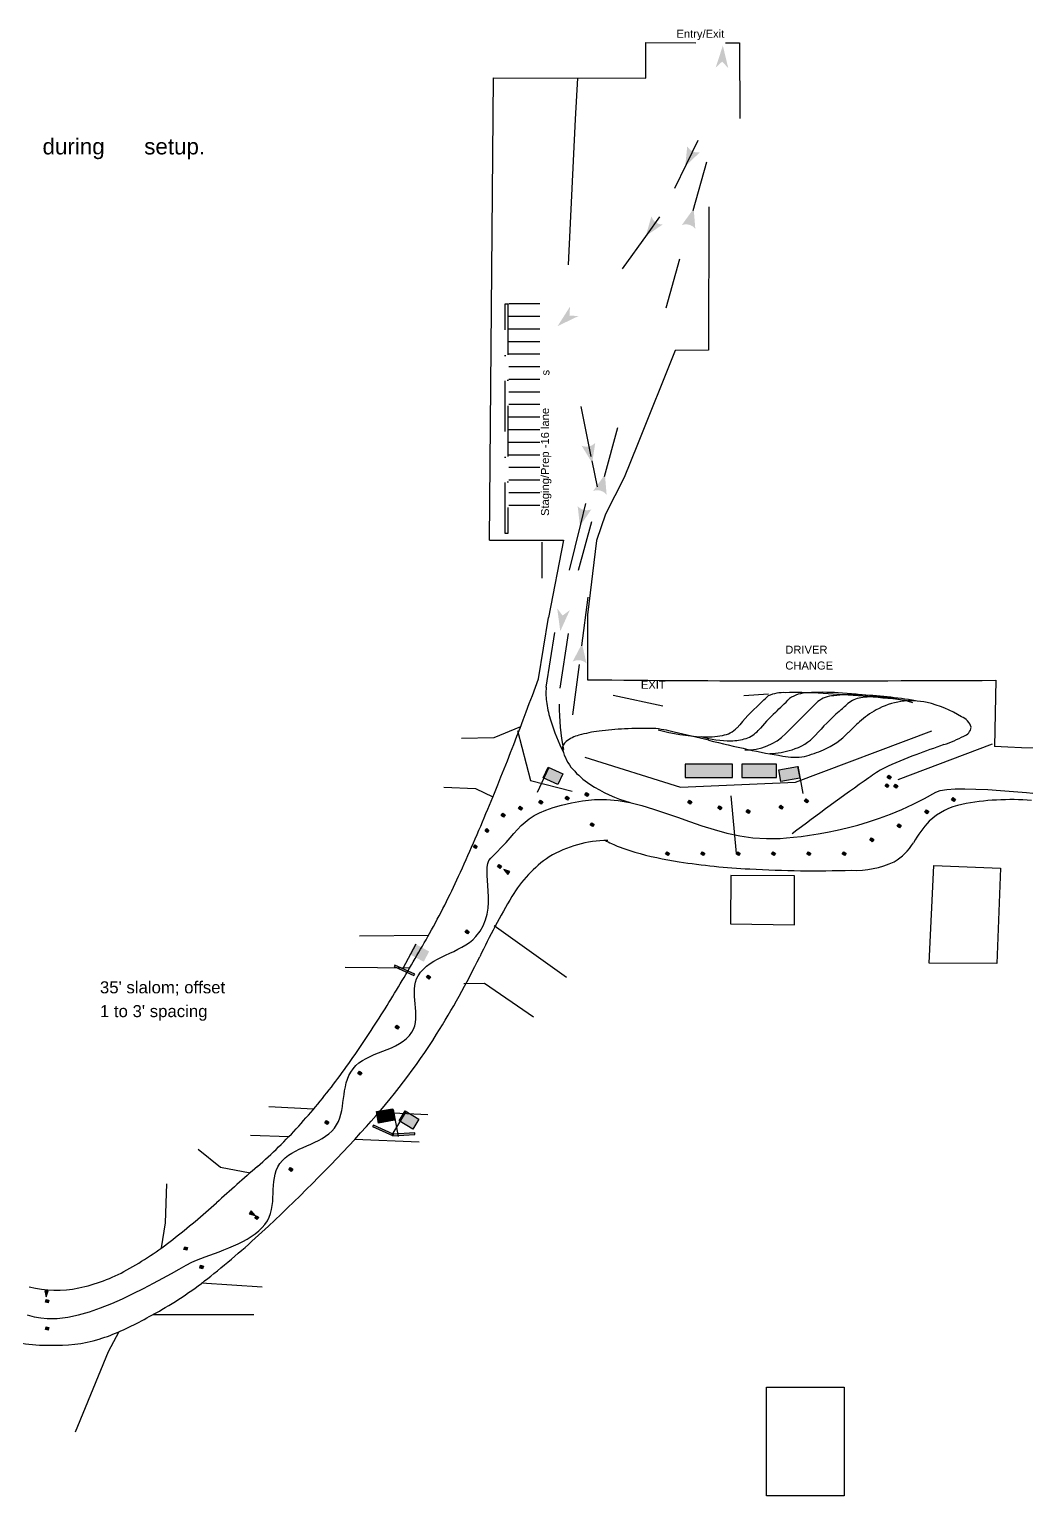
# Model space of a CAD drawing. Extents: x 38 to 1887, y 37 to 1116.
# Drawn here: x 636 to 1108, y 423 to 1116 of the extents above; entities that cross this region are included whole.
import ezdxf

# ---------------------------------------------------------------- set-up
doc = ezdxf.new("R2010")
doc.units = 0
doc.header["$MEASUREMENT"] = 0
doc.linetypes.add('DASH', pattern=[48, 24, -24])
doc.linetypes.add('DASHDOT', pattern=[48, 24, -12, 0, -12])
doc.layers.get('0').update_dxf_attribs({"linetype": 'CONTINUOUS'})
doc.styles.get("Standard").update_dxf_attribs({"font": ' txt'})

msp = doc.modelspace()

# ---------------------------------------------------------------- hatches: boundary and pattern name
at = {"true_color": 0x000000}
for points in [[(963.69, 1100.5), (966.57, 1097.37), (964, 1107.99), (960.57, 1097.62)], [(953.14, 1057.63), (946.22, 1050.98), (947.18, 1060.53), (947.4, 1060.14), (947.66, 1059.77), (947.94, 1059.43), (948.24, 1059.11), (948.57, 1058.82), (948.92, 1058.56), (949.29, 1058.32), (949.67, 1058.12), (950.07, 1057.94), (950.49, 1057.8), (950.91, 1057.69), (951.34, 1057.61), (951.79, 1057.56), (952.23, 1057.55), (952.68, 1057.57)], [(935.61, 1023.51), (927.64, 1018.15), (930.24, 1027.39), (930.4, 1026.97), (930.59, 1026.56), (930.8, 1026.17), (931.05, 1025.81), (931.32, 1025.47), (931.62, 1025.15), (931.94, 1024.85), (932.28, 1024.59), (932.65, 1024.34), (933.03, 1024.13), (933.43, 1023.95), (933.84, 1023.79), (934.27, 1023.67), (934.71, 1023.58), (935.16, 1023.53)], [(944.61, 1023.23), (950.21, 1031.04), (951, 1021.46), (950.71, 1021.81), (950.39, 1022.12), (950.05, 1022.41), (949.7, 1022.67), (949.32, 1022.89), (948.93, 1023.09), (948.53, 1023.25), (948.11, 1023.38), (947.69, 1023.48), (947.25, 1023.55), (946.81, 1023.58), (946.37, 1023.58), (945.93, 1023.55), (945.49, 1023.48), (945.05, 1023.37)], [(891.55, 980.5), (891.8, 984.73), (885.95, 975.51), (895.79, 980.25)], [(903.72, 920.38), (902.27, 910.89), (897.23, 919.07), (897.64, 918.89), (898.07, 918.75), (898.5, 918.65), (898.94, 918.59), (899.37, 918.56), (899.81, 918.56), (900.25, 918.6), (900.68, 918.67), (901.1, 918.77), (901.52, 918.9), (901.92, 919.07), (902.31, 919.27), (902.69, 919.5), (903.06, 919.77), (903.4, 920.06)], [(902.7, 897.58), (908.3, 905.38), (909.09, 895.81), (908.8, 896.15), (908.48, 896.47), (908.14, 896.75), (907.78, 897.01), (907.41, 897.24), (907.02, 897.43), (906.61, 897.6), (906.2, 897.73), (905.77, 897.83), (905.34, 897.89), (904.9, 897.93), (904.46, 897.93), (904.02, 897.89), (903.58, 897.82), (903.14, 897.72)], [(901.86, 888.93), (896.5, 880.95), (895.41, 890.5), (895.72, 890.16), (896.05, 889.86), (896.39, 889.58), (896.76, 889.34), (897.14, 889.12), (897.54, 888.94), (897.95, 888.79), (898.37, 888.67), (898.8, 888.58), (899.23, 888.53), (899.67, 888.51), (900.11, 888.52), (900.55, 888.57), (900.99, 888.66), (901.43, 888.77)], [(888.29, 838.75), (885.76, 842.15), (887.2, 831.33), (891.7, 841.28)], [(893.02, 816.96), (897.48, 825.47), (899.59, 816.1), (899.26, 816.4), (898.9, 816.67), (898.52, 816.9), (898.13, 817.11), (897.73, 817.28), (897.32, 817.42), (896.89, 817.52), (896.46, 817.6), (896.03, 817.64), (895.59, 817.64), (895.15, 817.61), (894.72, 817.55), (894.28, 817.46), (893.86, 817.33), (893.43, 817.16)], [(990.37, 765.85), (999.34, 767.39), (1000.33, 761.87), (991.37, 760.33)], [(818.53, 683.63), (825.27, 680.04), (822.68, 675.18), (815.95, 678.76)]]:
    msp.add_hatch(color=0, dxfattribs=at).paths.add_polyline_path(points, flags=0)
at = {"true_color": 0x00ff00}
msp.add_hatch(color=3, dxfattribs=at).paths.add_polyline_path([(881.45, 767.13), (888.36, 763.91), (886.04, 758.92), (879.12, 762.14)], flags=0)
at = {"true_color": 0x0000ff}
for points in [[(946.22, 768.49), (946.22, 762.29), (968.54, 762.29), (968.54, 768.49)], [(973, 768.5), (973, 762.28), (989.38, 762.28), (989.38, 768.5)]]:
    msp.add_hatch(color=5, dxfattribs=at).paths.add_polyline_path(points, flags=0)
at = {"true_color": 0xff6600}
for points in [[(1043.53, 762.5), (1042.73, 761.45), (1041.65, 762.26), (1042.45, 763.32)], [(1042.48, 758.5), (1041.68, 757.44), (1040.6, 758.25), (1041.4, 759.31)], [(1046.7, 758.3), (1045.9, 757.24), (1044.82, 758.05), (1045.62, 759.11)], [(869.36, 747.81), (868.57, 746.75), (867.49, 747.57), (868.29, 748.63)], [(879, 750.73), (878.21, 749.68), (877.13, 750.49), (877.93, 751.55)], [(891.42, 752.57), (890.62, 751.51), (889.55, 752.32), (890.34, 753.38)], [(900.67, 754.33), (899.88, 753.28), (898.8, 754.09), (899.59, 755.14)], [(949.35, 750.66), (948.55, 749.61), (947.48, 750.42), (948.27, 751.48)], [(963.48, 748.07), (962.69, 747.01), (961.61, 747.82), (962.41, 748.88)], [(992.53, 748.27), (991.73, 747.21), (990.66, 748.02), (991.45, 749.08)], [(1004.42, 751.28), (1003.62, 750.23), (1002.55, 751.04), (1003.34, 752.09)], [(1073.9, 751.89), (1073.11, 750.84), (1072.03, 751.65), (1072.82, 752.71)], [(861.13, 744.58), (860.34, 743.53), (859.26, 744.34), (860.05, 745.39)], [(976.86, 746.31), (976.06, 745.25), (974.98, 746.06), (975.78, 747.12)], [(1061.23, 746.1), (1060.43, 745.04), (1059.36, 745.85), (1060.15, 746.91)], [(853.52, 737.26), (852.72, 736.2), (851.64, 737.02), (852.44, 738.07)], [(903.21, 740.06), (902.41, 739), (901.34, 739.81), (902.13, 740.87)], [(1048.24, 739.52), (1047.45, 738.46), (1046.37, 739.28), (1047.16, 740.33)], [(848.01, 729.67), (847.21, 728.62), (846.13, 729.43), (846.93, 730.48)], [(1035.25, 732.94), (1034.46, 731.89), (1033.38, 732.7), (1034.18, 733.75)], [(859.39, 720.36), (858.59, 719.3), (857.52, 720.12), (858.31, 721.18)], [(938.77, 726.37), (937.98, 725.31), (936.89, 726.12), (937.69, 727.18)], [(955.47, 726.37), (954.67, 725.31), (953.59, 726.12), (954.39, 727.18)], [(972.17, 726.37), (971.37, 725.31), (970.29, 726.12), (971.09, 727.18)], [(988.87, 726.37), (988.07, 725.31), (986.99, 726.12), (987.79, 727.18)], [(1005.57, 726.37), (1004.77, 725.31), (1003.69, 726.12), (1004.49, 727.18)], [(1022.27, 726.37), (1021.47, 725.31), (1020.39, 726.12), (1021.19, 727.18)], [(860.52, 718.71), (862.4, 716.36), (863.37, 717.74)], [(844.19, 689.37), (843.39, 688.31), (842.32, 689.13), (843.11, 690.18)], [(818.49, 669.36), (809.09, 673.62), (808.68, 672.89), (818.07, 668.63)], [(825.92, 668.05), (825.13, 667), (824.05, 667.81), (824.84, 668.86)], [(811.03, 644.37), (810.24, 643.31), (809.16, 644.12), (809.96, 645.18)], [(793.38, 622.62), (792.59, 621.57), (791.51, 622.38), (792.3, 623.43)], [(777.88, 599.37), (777.08, 598.31), (776, 599.12), (776.8, 600.18)], [(798.47, 597.29), (807.87, 593.03), (808.28, 593.75), (798.89, 598.02)], [(808.16, 592.9), (818.45, 593.58), (818.47, 594.41), (808.18, 593.74)], [(760.84, 577.2), (760.04, 576.14), (758.96, 576.95), (759.76, 578.01)], [(743.12, 555.2), (741.16, 557.48), (740.24, 556.07)], [(744.72, 554.37), (743.93, 553.32), (742.85, 554.13), (743.64, 555.18)], [(709.44, 539.26), (709.78, 540.54), (711.09, 540.19), (710.74, 538.91)], [(716.94, 530.46), (717.28, 531.74), (718.59, 531.4), (718.24, 530.12)], [(644.35, 516.8), (645.34, 519.64), (643.66, 519.73)], [(644.01, 514.38), (644.35, 515.66), (645.65, 515.31), (645.31, 514.03)], [(644.01, 501.45), (644.35, 502.73), (645.65, 502.38), (645.31, 501.1)]]:
    msp.add_hatch(color=30, dxfattribs=at).paths.add_polyline_path(points, flags=0)
at = {"true_color": 0xffff00}
msp.add_hatch(color=2, dxfattribs=at).paths.add_polyline_path([(800.42, 604.39), (807.93, 605.72), (808.89, 600.3), (801.38, 598.97)], flags=0)
at = {"true_color": 0xff0000}
msp.add_hatch(color=1, dxfattribs=at).paths.add_polyline_path([(813.92, 604.78), (820.46, 600.85), (817.62, 596.13), (811.08, 600.05)], flags=0)

# ---------------------------------------------------------------- linework, layer by layer
at = {"color": 0, "true_color": 0x000000}
for p, q in [((927.62, 1092.59), (927.62, 1109.56)), ((927.62, 1109.56), (951.16, 1109.43)), ((965.25, 1109.35), (971.89, 1109.31)), ((971.89, 1109.31), (972.09, 1073.63)), ((853.77, 874.44), (855.69, 1092.8)), ((855.69, 1092.8), (927.62, 1092.59)), ((894.46, 1073.29), (895.42, 1092.68)), ((891.06, 1004.45), (894.46, 1073.29)), ((957.39, 1031.79), (957.27, 964.09)), ((941.48, 964.01), (923.69, 919.63)), ((957.27, 964.09), (941.48, 964.01)), ((923.69, 919.63), (917.39, 903.9)), ((917.39, 903.9), (908.49, 886.63)), ((908.49, 886.63), (904.26, 874.22)), ((853.77, 874.44), (888.77, 874.42)), ((878.43, 873.41), (878.43, 856.37)), ((888.77, 874.42), (881.62, 837.75)), ((904.26, 874.22), (900.09, 839.09)), ((900.09, 839.09), (900.12, 811.8)), ((876.85, 808.77), (881.62, 837.75)), ((900.12, 811.8), (900.13, 808.45)), ((1092.9, 808.15), (1092.27, 776.85)), ((868.39, 786.13), (855.88, 780.99)), ((855.88, 780.99), (840.53, 780.61)), ((881.86, 767.01), (876.32, 755.14)), ((999.5, 767.61), (1001.78, 754.7)), ((832.23, 757.61), (847.2, 756.98)), ((847.2, 756.98), (855.37, 753.16)), ((1061.47, 674.48), (1063.59, 720.62)), ((1063.59, 720.62), (1095.15, 719.34)), ((967.75, 715.98), (967.56, 693.01)), ((997.9, 715.75), (967.75, 715.98)), ((997.92, 692.64), (997.9, 715.75)), ((1095.15, 719.34), (1093.5, 674.37)), ((967.56, 693.01), (997.92, 692.64)), ((824.88, 687.52), (792.28, 687.28)), ((890.09, 667.67), (855.98, 692.07)), ((818.93, 683.48), (812.78, 671.92)), ((785.64, 672.57), (816.11, 672.34)), ((1093.5, 674.37), (1061.47, 674.48)), ((841.66, 664.89), (851.43, 665.08)), ((851.43, 665.08), (874.51, 649.22)), ((770.63, 605.51), (749.57, 606.56)), ((824.59, 602.81), (801.43, 603.97)), ((814.32, 604.62), (807.57, 593.39)), ((808.27, 605.43), (810.55, 592.53)), ((740.91, 593.3), (759, 592.58)), ((790.15, 591.34), (820.55, 590.13)), ((716.14, 586.61), (726.63, 578.1)), ((726.63, 578.1), (740.7, 575.46)), ((700.71, 551.83), (701.33, 570.17)), ((698.89, 540.02), (700.71, 551.83)), ((746.45, 521.37), (717.77, 523.31)), ((694.88, 508.54), (742.46, 508.54)), ((673.81, 491.09), (678.89, 500.42)), ((658.2, 453.13), (673.81, 491.09))]:
    msp.add_line(p, q, dxfattribs=at)
at = {"color": 0, "linetype": 'DASH', "true_color": 0x000000}
for p, q in [((949.96, 1030.07), (962.68, 1075.98)), ((952.16, 1063.23), (946.64, 1051.88)), ((946.64, 1051.88), (941.12, 1040.53)), ((934.13, 1027.13), (928.22, 1018.96)), ((937.25, 984.16), (949.96, 1030.07)), ((928.22, 1018.96), (916.39, 1002.62)), ((862.9, 986.16), (877.52, 986.16)), ((862.9, 980.21), (877.52, 980.21)), ((862.9, 974.26), (877.52, 974.26)), ((862.9, 968.31), (877.52, 968.31)), ((862.9, 962.36), (877.52, 962.36)), ((862.9, 956.41), (877.52, 956.41)), ((862.9, 950.46), (877.52, 950.46)), ((862.9, 944.51), (877.52, 944.51)), ((862.9, 938.56), (877.52, 938.56)), ((896.86, 937.5), (902.05, 911.86)), ((908.05, 904.42), (916.71, 935.65)), ((862.9, 932.61), (877.52, 932.61)), ((862.9, 926.66), (877.52, 926.66)), ((862.9, 920.71), (877.52, 920.71)), ((862.9, 914.76), (877.52, 914.76)), ((862.9, 908.81), (877.52, 908.81)), ((902.05, 911.86), (904.56, 899.5)), ((862.9, 902.86), (877.52, 902.86)), ((895.77, 860.13), (908.05, 904.42)), ((862.9, 896.91), (877.52, 896.91)), ((862.9, 890.97), (877.52, 890.97)), ((899.11, 891.73), (896.73, 881.93)), ((896.73, 881.93), (891.45, 860.22)), ((897.37, 824.48), (900.39, 847.5)), ((893.08, 791.89), (897.37, 824.48))]:
    msp.add_line(p, q, dxfattribs=at)
at = {"color": 254, "linetype": 'DASHDOT', "true_color": 0xcccccc}
for p, q in [((861.12, 986), (862.38, 986)), ((861.12, 877.56), (861.12, 986)), ((862.38, 986), (862.38, 877.56)), ((862.38, 877.56), (861.12, 877.56))]:
    msp.add_line(p, q, dxfattribs=at)
at = {"color": 8, "linetype": 'DASHDOT', "true_color": 0x808080}
for p, q in [((861.12, 986), (862.38, 986)), ((861.12, 877.56), (861.12, 986)), ((862.38, 986), (862.38, 877.56)), ((862.38, 877.56), (861.12, 877.56))]:
    msp.add_line(p, q, dxfattribs=at)
at = {"color": 254, "true_color": 0xffd4d4}
for p, q in [((880.58, 804.93), (884.63, 830.71)), ((887.09, 804.41), (891.14, 830.19)), ((993.77, 782.99), (1008.83, 798.06))]:
    msp.add_line(p, q, dxfattribs=at)
at = {"color": 254, "linetype": 'DASH', "true_color": 0xffd4d4}
for p, q in [((912.15, 801.12), (940.39, 795.12)), ((973.99, 801.01), (985.59, 801.75))]:
    msp.add_line(p, q, dxfattribs=at)
at = {"color": 30, "true_color": 0xff6600}
msp.add_line((1091.29, 777.9), (1046.66, 761.14), dxfattribs=at)
at = {"color": 3, "true_color": 0x00ff00}
msp.add_line((881.86, 767.01), (876.32, 755.14), dxfattribs=at)
at = {"color": 2, "true_color": 0xffff00}
for p, q in [((999.5, 767.61), (1001.78, 754.7)), ((808.27, 605.43), (810.55, 592.53))]:
    msp.add_line(p, q, dxfattribs=at)
at = {"color": 176, "true_color": 0x000080}
msp.add_line((967.72, 753.54), (970.35, 726.3), dxfattribs=at)
at = {"color": 5, "true_color": 0x0000ff}
msp.add_line((967.72, 753.54), (970.35, 726.3), dxfattribs=at)
at = {"color": 1, "true_color": 0xff0000}
msp.add_line((814.32, 604.62), (807.57, 593.39), dxfattribs=at)
at = {"color": 30, "true_color": 0xff6600}
for points in [[(866.93, 784.49), (873.09, 760.88), (892.86, 755.7)], [(898.75, 771.89), (944.07, 757.69), (998.28, 759.95), (1062.75, 784.33)]]:
    msp.add_lwpolyline(points, dxfattribs=at)
at = {"color": 0, "true_color": 0x000000}
for points in [[(881.45, 767.13), (888.36, 763.91), (886.04, 758.92), (879.12, 762.14), (881.45, 767.13)], [(946.22, 768.49), (946.22, 762.29), (968.54, 762.29), (968.54, 768.49), (946.22, 768.49)], [(973, 768.5), (973, 762.28), (989.38, 762.28), (989.38, 768.5), (973, 768.5)], [(990.37, 765.85), (999.34, 767.39), (1000.33, 761.87), (991.37, 760.33), (990.37, 765.85)], [(1043.53, 762.5), (1042.73, 761.45), (1041.65, 762.26), (1042.45, 763.32), (1043.53, 762.5)], [(1042.48, 758.5), (1041.68, 757.44), (1040.6, 758.25), (1041.4, 759.31), (1042.48, 758.5)], [(1046.7, 758.3), (1045.9, 757.24), (1044.82, 758.05), (1045.62, 759.11), (1046.7, 758.3)], [(869.36, 747.81), (868.57, 746.75), (867.49, 747.57), (868.29, 748.63), (869.36, 747.81)], [(879, 750.73), (878.21, 749.68), (877.13, 750.49), (877.93, 751.55), (879, 750.73)], [(891.42, 752.57), (890.62, 751.51), (889.55, 752.32), (890.34, 753.38), (891.42, 752.57)], [(900.67, 754.33), (899.88, 753.28), (898.8, 754.09), (899.59, 755.14), (900.67, 754.33)], [(949.35, 750.66), (948.55, 749.61), (947.48, 750.42), (948.27, 751.48), (949.35, 750.66)], [(963.48, 748.07), (962.69, 747.01), (961.61, 747.82), (962.41, 748.88), (963.48, 748.07)], [(992.53, 748.27), (991.73, 747.21), (990.66, 748.02), (991.45, 749.08), (992.53, 748.27)], [(1004.42, 751.28), (1003.62, 750.23), (1002.55, 751.04), (1003.34, 752.09), (1004.42, 751.28)], [(1073.9, 751.89), (1073.11, 750.84), (1072.03, 751.65), (1072.82, 752.71), (1073.9, 751.89)], [(861.13, 744.58), (860.34, 743.53), (859.26, 744.34), (860.05, 745.39), (861.13, 744.58)], [(976.86, 746.31), (976.06, 745.25), (974.98, 746.06), (975.78, 747.12), (976.86, 746.31)], [(1061.23, 746.1), (1060.43, 745.04), (1059.36, 745.85), (1060.15, 746.91), (1061.23, 746.1)], [(853.52, 737.26), (852.72, 736.2), (851.64, 737.02), (852.44, 738.07), (853.52, 737.26)], [(903.21, 740.06), (902.41, 739), (901.34, 739.81), (902.13, 740.87), (903.21, 740.06)], [(1048.24, 739.52), (1047.45, 738.46), (1046.37, 739.28), (1047.16, 740.33), (1048.24, 739.52)], [(848.01, 729.67), (847.21, 728.62), (846.13, 729.43), (846.93, 730.48), (848.01, 729.67)], [(1035.25, 732.94), (1034.46, 731.89), (1033.38, 732.7), (1034.18, 733.75), (1035.25, 732.94)], [(859.39, 720.36), (858.59, 719.3), (857.52, 720.12), (858.31, 721.18), (859.39, 720.36)], [(938.77, 726.37), (937.98, 725.31), (936.89, 726.12), (937.69, 727.18), (938.77, 726.37)], [(955.47, 726.37), (954.67, 725.31), (953.59, 726.12), (954.39, 727.18), (955.47, 726.37)], [(972.17, 726.37), (971.37, 725.31), (970.29, 726.12), (971.09, 727.18), (972.17, 726.37)], [(988.87, 726.37), (988.07, 725.31), (986.99, 726.12), (987.79, 727.18), (988.87, 726.37)], [(1005.57, 726.37), (1004.77, 725.31), (1003.69, 726.12), (1004.49, 727.18), (1005.57, 726.37)], [(1022.27, 726.37), (1021.47, 725.31), (1020.39, 726.12), (1021.19, 727.18), (1022.27, 726.37)], [(860.52, 718.71), (862.4, 716.36), (863.37, 717.74), (860.52, 718.71)], [(844.19, 689.37), (843.39, 688.31), (842.32, 689.13), (843.11, 690.18), (844.19, 689.37)], [(818.49, 669.36), (809.09, 673.62), (808.68, 672.89), (818.07, 668.63), (818.49, 669.36)], [(825.92, 668.05), (825.13, 667), (824.05, 667.81), (824.84, 668.86), (825.92, 668.05)], [(811.03, 644.37), (810.24, 643.31), (809.16, 644.12), (809.96, 645.18), (811.03, 644.37)], [(793.38, 622.62), (792.59, 621.57), (791.51, 622.38), (792.3, 623.43), (793.38, 622.62)], [(800.42, 604.39), (807.93, 605.72), (808.89, 600.3), (801.38, 598.97), (800.42, 604.39)], [(813.92, 604.78), (820.46, 600.85), (817.62, 596.13), (811.08, 600.05), (813.92, 604.78)], [(777.88, 599.37), (777.08, 598.31), (776, 599.12), (776.8, 600.18), (777.88, 599.37)], [(798.47, 597.29), (807.87, 593.03), (808.28, 593.75), (798.89, 598.02), (798.47, 597.29)], [(808.16, 592.9), (818.45, 593.58), (818.47, 594.41), (808.18, 593.74), (808.16, 592.9)], [(760.84, 577.2), (760.04, 576.14), (758.96, 576.95), (759.76, 578.01), (760.84, 577.2)], [(743.12, 555.2), (741.16, 557.48), (740.24, 556.07), (743.12, 555.2)], [(744.72, 554.37), (743.93, 553.32), (742.85, 554.13), (743.64, 555.18), (744.72, 554.37)], [(709.44, 539.26), (709.78, 540.54), (711.09, 540.19), (710.74, 538.91), (709.44, 539.26)], [(716.94, 530.46), (717.28, 531.74), (718.59, 531.4), (718.24, 530.12), (716.94, 530.46)], [(644.35, 516.8), (645.34, 519.64), (643.66, 519.73), (644.35, 516.8)], [(644.01, 514.38), (644.35, 515.66), (645.65, 515.31), (645.31, 514.03), (644.01, 514.38)], [(644.01, 501.45), (644.35, 502.73), (645.65, 502.38), (645.31, 501.1), (644.01, 501.45)], [(984.68, 474.2), (1021.36, 474.2), (1021.36, 422.89), (984.68, 422.89), (984.68, 474.2)]]:
    msp.add_lwpolyline(points, close=True, dxfattribs=at)
at = {"color": 20, "true_color": 0xff2a2a}
msp.add_lwpolyline([(635.42, 508.32), (638.68, 507.45), (641.82, 506.85), (644.8, 506.55), (649.56, 506.62), (654.51, 507.22), (659.61, 508.3), (664.81, 509.78), (670.05, 511.59), (675.29, 513.67), (680.46, 515.95), (685.51, 518.36), (690.39, 520.84), (695.06, 523.3), (699.44, 525.69), (703.5, 527.94), (707.17, 529.98), (710.42, 531.74), (713.17, 533.16), (715.38, 534.16), (717.36, 534.93), (719.43, 535.71), (721.59, 536.5), (723.8, 537.32), (726.05, 538.16), (728.32, 539.03), (730.59, 539.95), (732.84, 540.92), (735.05, 541.93), (737.19, 543.01), (739.26, 544.16), (741.23, 545.37), (743.07, 546.67), (744.78, 548.05), (746.33, 549.53), (747.7, 551.1), (748.83, 552.76), (749.71, 554.49), (750.36, 556.27), (750.84, 558.09), (751.16, 559.95), (751.37, 561.84), (751.49, 563.73), (751.57, 565.64), (751.64, 567.53), (751.73, 569.42), (751.88, 571.27), (752.13, 573.09), (752.5, 574.87), (753.03, 576.58), (753.76, 578.24), (754.73, 579.81), (755.91, 581.26), (757.26, 582.55), (758.75, 583.71), (760.36, 584.75), (762.06, 585.7), (763.84, 586.59), (765.67, 587.42), (767.52, 588.24), (769.38, 589.05), (771.22, 589.88), (773.01, 590.75), (774.74, 591.68), (776.37, 592.71), (777.9, 593.84), (779.28, 595.1), (780.51, 596.51), (781.54, 598.05), (782.37, 599.68), (783.03, 601.37), (783.55, 603.12), (783.96, 604.92), (784.28, 606.76), (784.55, 608.62), (784.8, 610.5), (785.04, 612.37), (785.32, 614.24), (785.67, 616.09), (786.1, 617.91), (786.65, 619.68), (787.34, 621.4), (788.22, 623.06), (789.3, 624.64), (790.59, 626.08), (792.08, 627.35), (793.73, 628.49), (795.51, 629.5), (797.39, 630.42), (799.36, 631.27), (801.37, 632.09), (803.41, 632.89), (805.44, 633.7), (807.44, 634.56), (809.37, 635.47), (811.22, 636.48), (812.94, 637.6), (814.52, 638.86), (815.93, 640.3), (817.13, 641.92), (817.9, 643.38), (818.43, 644.92), (818.77, 646.53), (818.95, 648.2), (818.99, 649.91), (818.93, 651.66), (818.81, 653.43), (818.65, 655.22), (818.49, 657), (818.36, 658.78), (818.29, 660.53), (818.32, 662.25), (818.48, 663.93), (818.8, 665.55), (819.32, 667.1), (820.06, 668.58), (821.22, 670.25), (822.55, 671.74), (824.05, 673.08), (825.67, 674.28), (827.41, 675.38), (829.23, 676.4), (831.12, 677.36), (833.05, 678.28), (835, 679.18), (836.95, 680.09), (838.87, 681.04), (840.75, 682.04), (842.55, 683.11), (844.26, 684.29), (845.85, 685.59), (847.3, 687.04), (849.29, 689.58), (850.8, 692.22), (851.91, 694.93), (852.65, 697.68), (853.1, 700.45), (853.31, 703.2), (853.32, 705.92), (853.21, 708.57), (853.03, 711.13), (852.82, 713.56), (852.66, 715.85), (852.59, 717.97), (852.68, 719.88), (852.97, 721.56), (853.52, 722.98), (854.4, 724.12), (857.12, 726.77), (859.49, 729.26), (861.58, 731.59), (863.48, 733.77), (865.25, 735.82), (866.97, 737.73), (868.71, 739.52), (870.55, 741.19), (872.56, 742.75), (874.82, 744.21), (877.41, 745.57), (880.38, 746.85), (883.83, 748.05), (887.82, 749.17), (892.44, 750.24), (897.74, 751.24), (903.39, 751.88), (909, 751.89), (914.57, 751.35), (920.13, 750.35), (925.69, 748.97), (931.26, 747.31), (936.87, 745.44), (942.52, 743.45), (948.22, 741.42), (954.01, 739.45), (959.88, 737.61), (965.86, 736), (971.96, 734.69), (978.19, 733.78), (984.57, 733.34), (991.12, 733.46), (994.07, 733.68), (997.37, 733.99), (1000.97, 734.4), (1004.86, 734.93), (1009.02, 735.58), (1013.4, 736.38), (1018, 737.34), (1022.78, 738.47), (1027.73, 739.78), (1032.8, 741.3), (1037.98, 743.02), (1043.25, 744.98), (1048.58, 747.17), (1053.93, 749.62), (1059.3, 752.34), (1064.64, 755.35), (1066.72, 756.12), (1069.79, 756.61), (1073.71, 756.87), (1078.34, 756.92), (1083.55, 756.79), (1089.19, 756.51), (1095.14, 756.12), (1101.26, 755.65), (1107.42, 755.12), (1113.47, 754.58)], dxfattribs=at)
at = {"color": 0, "true_color": 0x000000}
for centre, radius, start, end in [((-502, 1309.28), 1466.88, -22.52967, -19.95019), ((986.93, 7875.7), 7067.78, -90.70364, -89.967955), ((994.56, 21984.57), 21176.65, -90.009968, -89.73394), ((942.62, -2928.57), 3708.43, 86.0968, 87.68724), ((1083.08, 718.38), 31.71, 101.13649, 132.85884), ((1099.98, 634.71), 117.07, 85.166, 101.34322), ((33.78, 1085.24), 886.15, -24.65353, -22.42327), ((1102.65, 703.54), 56.07, 137.2058, 150.20708), ((910.19, 677.22), 55.27, 90.6226, 120.68966), ((920.18, 750.63), 21.5, -123.44513, -113.95939), ((942.66, 799.35), 75.15, -114.53071, -105.67906), ((1032.58, 744.04), 24.87, -60.30799, -30.56605), ((914.28, 676.8), 57.8, 123.96057, 149.6924), ((969.06, 891.2), 170.72, -105.88029, -98.67288), ((993.98, 1050.57), 332.02, -98.77695, -92.98839), ((1026.6, 761.35), 43, -92.51951, -64.81042), ((511.04, 864.47), 360.3, -29.21983, -24.40441), ((1008.15, 1309.16), 591, -93.05317, -88.39406), ((1160.33, 529.36), 344.65, 149.17367, 154.53361), ((-477.73, 1431.58), 1500.14, -30.74056, -29.6884), ((471.58, 863.38), 420.84, -31.91812, -26.20379), ((245.08, 1001.69), 659.16, -33.14464, -30.73832), ((449.56, 868.11), 414.91, -36.95217, -33.13872), ((561.43, 810.02), 316.37, -42.23893, -32.31797), ((543.71, 797.25), 297.08, -42.24211, -36.9473), ((592.95, 752.57), 230.59, -49.04608, -42.24631), ((200, 1136.92), 803.71, -46.87781, -42.17199), ((2142.06, -1014.71), 2119.52, 131.26694, 131.9633), ((459.15, 856.95), 397.48, -51.94125, -48.05537), ((438.4, 881.27), 454.15, -51.09929, -46.78354), ((604.28, 670.9), 161.51, -61.07723, -51.79156), ((642.98, 600.17), 80.89, -78.06412, -60.84193), ((607.56, 669.19), 182.88, -59.99973, -50.61838), ((649.22, 572.14), 52.18, -104.24685, -78.40413), ((351, 1134.73), 714.41, -61.72432, -60.84891), ((643.36, 581.54), 88.57, -72.91603, -65.80989), ((616.57, 641.02), 153.8, -65.78356, -61.72553), ((643.47, 551.06), 57.06, -100.69543, -87.37547), ((649.96, 559.64), 65.7, -93.38988, -72.80717)]:
    msp.add_arc(centre, radius, start, end, dxfattribs=at)
at = {"color": 254, "true_color": 0xffd4d4}
for centre, radius, start, end in [((907.94, 801.83), 27.53, 173.54528, -170.25612), ((938.58, 806.5), 58.53, -170.83062, -162.56518), ((1006.74, 797.5), 120.11, -179.68328, -169.38841), ((1062.71, 709.03), 119.77, 132.7441, 140.20586), ((-6468.23, 8775.88), 10916.04, -46.964623, -46.935675), ((992.5, 785.62), 16.7, 86.11976, 114.97215), ((809.71, 982.57), 260.81, -46.62862, -44.56603), ((998.86, 615.72), 186.63, 86.87306, 91.60794), ((1004, 787.27), 14.93, 89.50251, 124.61834), ((1011.55, 701.53), 100.94, 86.06126, 94.21553), ((1017.16, 787.26), 13.64, 93.29647, 127.64031), ((970.37, 78.58), 724.53, 83.95258, 86.94002), ((1024.99, 730.36), 71.04, 87.42526, 96.96045), ((995.47, 461.25), 341.76, 80.47593, 86.13908), ((296.43, 1598.44), 1081.69, -48.09322, -47.79428), ((1030.9, 787.62), 12.35, 98.04432, 129.18248), ((1018.63, 582.82), 218.72, 80.41829, 87.49784), ((1034.99, 765.14), 35.2, 86.49897, 99.51152), ((1053.01, 764.47), 34.01, 77.36337, 119.14039), ((1032.19, 717.48), 82.94, 74.92375, 86.58062), ((1048.6, 746.02), 52.98, 57.89548, 77.06928), ((1060.77, 716.68), 104.88, 133.31972, 139.72087), ((1103.59, 697.87), 127.67, 131.55126, 138.66306), ((1058.52, 754.86), 45.09, 119.29918, 131.63783), ((1073.99, 783.72), 7.7, 16.70232, 68.94758), ((976.97, 818.28), 98.68, -162.71717, -153.41605), ((913.34, 722.05), 62.58, 97.17096, 106.08216), ((923.88, 645.41), 139.93, 92.59032, 97.53599), ((928.05, 563.4), 222.05, 89.21063, 92.71016), ((925.15, 721.76), 63.95, 75.68232, 84.6493), ((958.78, 877.38), 96.03, -105.33525, -92.75061), ((717.28, -197.66), 1006.55, 76.20413, 77.15978), ((961.8, 794.38), 12.42, -80.77374, -44.40397), ((975.43, 801.02), 25.71, -92.24295, -44.51011), ((970.96, 793.22), 13.12, -72.324, -41.71132), ((997.5, 808.15), 35.72, -66.8797, -43.80851), ((1087.42, 722.72), 88.31, 131.79911, 136.57935), ((1076.11, 786.84), 5.33, -70.67635, -9.87873), ((892.2, 776.08), 3.9, 125.02894, -169.36039), ((900.31, 765.48), 17.25, 104.47721, 126.91067), ((967.33, 824.87), 45.3, -107.4117, -89.309), ((956.33, 820.32), 38.92, -93.17614, -78.93589), ((1184.83, 1710.61), 958.16, -103.7371, -102.59759), ((967.69, 803.28), 23.7, -89.53688, -72.1681), ((989.62, 799.01), 24.71, -73.41763, -42.86295), ((1616.84, -766.4), 1638.65, 109.5527, 110.04559), ((1047.88, 838.71), 64.32, -71.36692, -62.20117), ((909.12, 780.21), 21.32, -166.83714, -138.71359), ((1026.27, 996.37), 226.54, -102.857, -98.60718), ((985.39, 809.69), 36.16, -88.73388, -71.82749), ((998.08, 800.02), 28.22, -101.69534, -80.88908), ((979.32, 852.89), 84.01, -73.94902, -67.46161), ((1114.6, 610.85), 172.69, 110.13096, 115.51085), ((922.15, 791.42), 38.5, -138.97229, -123.00267), ((1797.89, -320.62), 1325.69, 125.23891, 127.18047), ((1075.36, 702.76), 72.96, 118.79002, 125.51312), ((939.64, 817.89), 70.23, -123.21085, -106.07239)]:
    msp.add_arc(centre, radius, start, end, dxfattribs=at)

# ---------------------------------------------------------------- texts
at = {"color": 0, "true_color": 0x000000, "attachment_point": 1}
for s, insert, char_height in [('{\\fArial|b0|i0|c204|p34;Entry/Exit}', (942.07, 1115.54), 3.78), ('{\\fArial|b0|i0|c204|p34;during}', (642.62, 1064.19), 7.56), ('{\\fArial|b0|i0|c204|p34;setup.}', (690.66, 1064.19), 7.56), ('{\\fArial|b0|i0|c204|p34;DRIVER}', (993.49, 824.52), 3.78), ('{\\fArial|b0|i0|c204|p34;CHANGE}', (993.49, 817.02), 3.78), ('{\\fArial|b0|i0|c204|p34;EXIT}', (925.28, 807.92), 3.78), ('{\\fArial|b0|i0|c204|p34; }', (993.49, 809.52), 3.78), ("{\\fArial|b0|i0|c204|p34;35' slalom; offset }", (669.73, 665.92), 5.67), ("{\\fArial|b0|i0|c204|p34;1 to 3' spacing }", (669.73, 654.67), 5.67)]:
    msp.add_mtext(s, dxfattribs=dict(at, insert=insert, char_height=char_height))
at = {"color": 0, "true_color": 0x000000, "char_height": 3.78, "attachment_point": 1, "rotation": 90}
for s, insert in [('{\\fArial|b0|i0|c204|p34;s }', (878.31, 952.2)), ('{\\fArial|b0|i0|c204|p34;Staging/Prep -16 lane}', (878.1, 885.8))]:
    msp.add_mtext(s, dxfattribs=dict(at, insert=insert))

doc.saveas('drawing.dxf')
